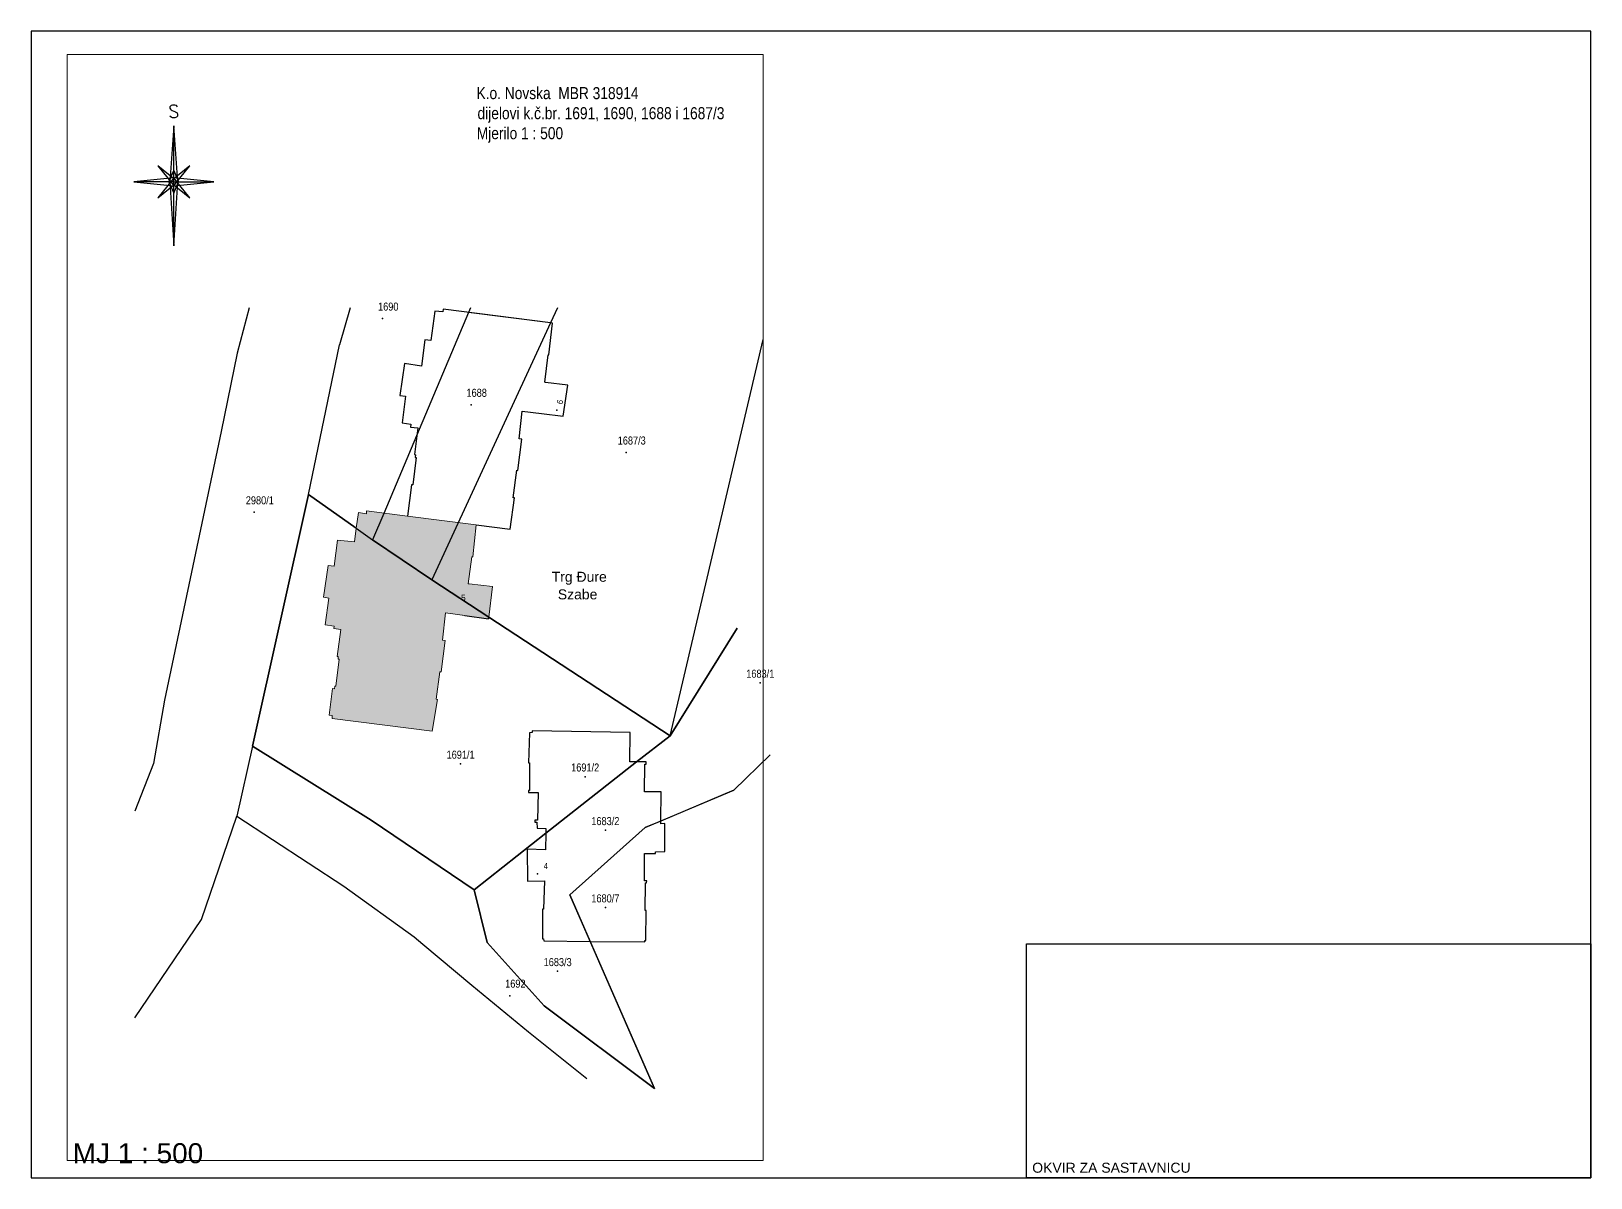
# Model space of a CAD drawing. Header units: centimetres. Extents: x 642232439 to 646206409, y 502891828 to 503284195.
# Drawn here: x 646142562 to 646162052, y 503259080 to 503273410 of the extents above; entities that cross this region are included whole.
import ezdxf
from ezdxf.enums import TextEntityAlignment as Align

# ---------------------------------------------------------------- set-up
doc = ezdxf.new("R2010")
doc.units = ezdxf.units.CM
doc.header["$PDMODE"] = 35
doc.header["$PDSIZE"] = 0.1
for name, color, linetype in [('1_kc_broj', 7, 'Continuous'), ('1_kc_broj-novo', 10, 'Continuous'), ('1_kc_medja', 7, 'Continuous'), ('2_k_broj', 30, 'Continuous'), ('2_zg', 4, 'Continuous'), ('5_toponimi_20', 6, 'Continuous'), ('OPISI', 4, 'Continuous'), ('sit_zgrade', 155, 'Continuous'), ('SJEVER', 4, 'Continuous')]:
    doc.layers.add(name, color=color, linetype=linetype)
for name, color, linetype, lineweight in [('1_kc_medja-snimljeno_iskolceno', 65, 'Continuous', 30), ('2_zg-prilagodjeno', 4, 'Continuous', 30), ('2_zg-snimljeno_iskolceno', 4, 'Continuous', 30), ('SASTAVNICA', 7, 'Continuous', 0), ('TP_07 - 0.20', 7, 'Continuous', 20)]:
    doc.layers.add(name, color=color, linetype=linetype, lineweight=lineweight)
doc.layers.add('SAST_Linija sastavnice', color=3, linetype='Continuous', plot=False)
doc.styles.add('arialn.ttf', font='ARIALN.TTF', dxfattribs={"height": 1})
doc.styles.add('COMPLEX', font='complex', dxfattribs={"height": 8})
doc.styles.get("Standard").update_dxf_attribs({"font": 'arial.ttf'})
doc.styles.add('Zbirka_Arial narrow', font='ARIALN.TTF')

# ---------------------------------------------------------------- blocks, each defined once
blk = doc.blocks.new('kc')
at = {"color": 0}
blk.add_point((0, 0), dxfattribs=at)
at = {"color": 0, "style": 'Zbirka_Arial narrow'}
blk.add_attdef('KC_BROJ', text='', height=2, dxfattribs=at).set_placement((0, 0.7), align=Align.BOTTOM_CENTER)
at = {"color": 0, "style": 'Zbirka_Arial narrow', "flags": 1}
for tag, p in [('IZVORNO_MJERILO', (0, -3)), ('PROMJENA', (0, -6)), ('NAPOMENA', (0, -9)), ('ZIS_CESTICA_ID', (0, -12))]:
    blk.add_attdef(tag, text='', height=1.5, dxfattribs=at).set_placement(p, align=Align.BOTTOM_CENTER)
blk = doc.blocks.new('kb')
at = {"color": 0}
blk.add_point((0, 0), dxfattribs=at)
at = {"color": 0, "style": 'Zbirka_Arial narrow'}
blk.add_attdef('K_BROJ', (0.66, -0.73), '', height=1.5, dxfattribs=at)
at = {"color": 0, "style": 'Zbirka_Arial narrow', "flags": 1}
for tag, p in [('S_U', (0.66, -2.71)), ('S_N', (0.67, -4.59))]:
    blk.add_attdef(tag, p, '', height=1.5, dxfattribs=at)
blk = doc.blocks.new('P', base_point=(45, 50))
for p, q in [((55, 60), (44, 51)), ((46, 49), (55, 60)), ((44, 51), (35, 40)), ((35, 40), (46, 49))]:
    blk.add_line(p, q)

msp = doc.modelspace()

# ---------------------------------------------------------------- hatches: boundary and pattern name
at = {"layer": 'SASTAVNICA', "transparency": 33554495}
h = msp.add_hatch(color=10, dxfattribs=at)
h.dxf.hatch_style = 1
h.paths.add_polyline_path([(646147741.33, 503266139.89), (646147981.33, 503266106.89), (646148276.33, 503266064.89), (646148279.33, 503266086.89), (646147570.33, 503266554.89), (646146827.33, 503267054.89), (646146624.33, 503267198.89), (646146603.33, 503267026.89), (646146389.33, 503267050.89), (646146348.33, 503266721.89), (646146272.33, 503266731.89), (646146215.33, 503266334.89), (646146280.33, 503266325.89), (646146236.33, 503265988.89), (646146347.33, 503265973.89), (646146343.33, 503265943.89), (646146433.33, 503265932.89), (646146386.33, 503265595.89), (646146399.33, 503265593.89), (646146398.33, 503265562.89), (646146412.33, 503265560.89), (646146370.33, 503265222.89), (646146355.33, 503265224.89), (646146351.33, 503265191.89), (646146328.33, 503265193.89), (646146285.33, 503264862.89), (646146325.33, 503264858.89), (646146321.33, 503264821.89), (646147571.33, 503264661.89), (646147640.33, 503265058.89), (646147623.33, 503265061.89), (646147670.33, 503265403.89), (646147686.33, 503265401.89), (646147735.33, 503265792.89), (646147700.33, 503265797.89)])
h.paths.add_polyline_path([(646146967.33, 503267383.89), (646146969.08, 503267388.05), (646146754.33, 503267415.89), (646146750.33, 503267379.89), (646146652.33, 503267393.89), (646146624.33, 503267198.89), (646146827.33, 503267054.89)])
h.paths.add_polyline_path([(646147899.44, 503267267.79), (646147263.33, 503267349.89), (646146969.08, 503267388.05), (646146967.33, 503267383.89), (646146827.33, 503267054.89), (646147570.33, 503266554.89)])
h.paths.add_polyline_path([(646148123.33, 503267238.89), (646147899.44, 503267267.79), (646147570.33, 503266554.89), (646148279.33, 503266086.89), (646148326.33, 503266467.89), (646148034.33, 503266501.89), (646148023.33, 503266502.89), (646148068.33, 503266840.89), (646148079.33, 503266839.89)])
h.paths.add_polyline_path([(646147914.93, 503266272.28), (646148010.83, 503266272.28), (646148010.83, 503266385.17), (646147914.93, 503266385.17)], flags=24)

# ---------------------------------------------------------------- linework, layer by layer
at = {"color": 3}
for p, q in [((646145285.18, 503269954.13), (646145134.33, 503269385.89)), ((646146547.34, 503269954.13), (646146415.33, 503269489.89)), ((646148027.33, 503269894.89), (646147375.33, 503268351.89)), ((646149051.33, 503269762.89), (646147570.33, 503266554.89)), ((646146027.33, 503267620.89), (646146415.33, 503269489.89)), ((646150546.33, 503264601.89), (646151710.45, 503269556.61)), ((646145134.33, 503269385.89), (646144934.33, 503268407.89)), ((646144934.33, 503268407.89), (646144228.33, 503265048.89)), ((646147375.33, 503268351.89), (646146967.33, 503267383.89)), ((646146027.33, 503267620.89), (646145329.33, 503264474.89)), ((646145329.33, 503264474.89), (646146027.33, 503267620.89)), ((646146624.33, 503267198.89), (646146027.33, 503267620.89)), ((646146027.33, 503267620.89), (646146624.33, 503267198.89)), ((646146967.33, 503267383.89), (646146827.33, 503267054.89)), ((646146624.33, 503267198.89), (646146827.33, 503267054.89)), ((646146624.33, 503267198.89), (646146827.33, 503267054.89)), ((646147570.33, 503266554.89), (646146827.33, 503267054.89)), ((646146827.33, 503267054.89), (646147570.33, 503266554.89)), ((646148279.33, 503266086.89), (646147570.33, 503266554.89)), ((646147570.33, 503266554.89), (646148279.33, 503266086.89)), ((646150546.33, 503264601.89), (646148279.33, 503266086.89)), ((646148279.33, 503266086.89), (646150546.33, 503264601.89)), ((646151385.33, 503265948.89), (646150546.33, 503264601.89)), ((646150546.33, 503264601.89), (646151385.33, 503265948.89)), ((646144228.33, 503265048.89), (646144092.33, 503264257.89)), ((646150128.33, 503264277.89), (646150546.33, 503264601.89)), ((646150546.33, 503264601.89), (646150128.33, 503264277.89)), ((646145329.33, 503264474.89), (646145130.33, 503263597.89)), ((646145329.33, 503264474.89), (646146812.33, 503263550.89)), ((646146812.33, 503263550.89), (646145329.33, 503264474.89)), ((646151343.33, 503263922.89), (646151798.33, 503264366.89)), ((646151798.33, 503264366.89), (646151343.33, 503263922.89)), ((646148992.33, 503263388.89), (646150128.33, 503264277.89)), ((646150128.33, 503264277.89), (646148992.33, 503263388.89)), ((646150236.33, 503263456.89), (646151343.33, 503263922.89)), ((646151343.33, 503263922.89), (646150431.33, 503263538.89)), ((646144690.33, 503262306.89), (646145130.33, 503263597.89)), ((646145130.33, 503263597.89), (646146470.33, 503262723.89)), ((646146812.33, 503263550.89), (646148096.33, 503262680.89)), ((646148096.33, 503262680.89), (646146812.33, 503263550.89)), ((646148096.33, 503262680.89), (646148992.33, 503263388.89)), ((646148992.33, 503263388.89), (646148096.33, 503262680.89)), ((646149292.33, 503262617.89), (646150236.33, 503263456.89)), ((646150236.33, 503263456.89), (646149292.33, 503262617.89)), ((646146470.33, 503262723.89), (646147348.33, 503262092.89)), ((646148096.33, 503262680.89), (646148259.33, 503262019.89)), ((646148259.33, 503262019.89), (646148096.33, 503262680.89)), ((646150351.33, 503260195.89), (646149292.33, 503262617.89)), ((646143858.96, 503261081.11), (646144690.33, 503262306.89)), ((646147348.33, 503262092.89), (646147456.33, 503261998.89)), ((646148259.33, 503262019.89), (646148972.33, 503261229.89)), ((646148972.33, 503261229.89), (646148259.33, 503262019.89)), ((646149547.33, 503262034.89), (646150351.33, 503260195.89)), ((646147456.33, 503261998.89), (646148067.33, 503261485.89)), ((646148972.33, 503261229.89), (646150351.33, 503260195.89)), ((646150351.33, 503260195.89), (646148972.33, 503261229.89)), ((646148777.33, 503260903.89), (646149504.33, 503260320.89))]:
    msp.add_line(p, q, dxfattribs=at)
at = {"layer": '1_kc_medja'}
for p, q in [((646148052.4, 503269954.13), (646148027.33, 503269894.89)), ((646149140.78, 503269954.13), (646149051.33, 503269762.89))]:
    msp.add_line(p, q, dxfattribs=at)
at = {"layer": '1_kc_medja', "color": 3}
for p, q in [((646144092.33, 503264257.89), (646143858.96, 503263660.34)), ((646148067.33, 503261485.89), (646148777.33, 503260903.89))]:
    msp.add_line(p, q, dxfattribs=at)
at = {"layer": '1_kc_medja-snimljeno_iskolceno'}
msp.add_line((646149292.33, 503262617.89), (646149547.33, 503262034.89), dxfattribs=at)
at = {"layer": '2_zg'}
for p, q in [((646149051.33, 503269762.89), (646148027.33, 503269894.89)), ((646149031.33, 503269364.89), (646149075.33, 503269759.89)), ((646149075.33, 503269759.89), (646149051.33, 503269762.89)), ((646148979.33, 503269021.89), (646149023.33, 503269365.89)), ((646149023.33, 503269365.89), (646149031.33, 503269364.89)), ((646148987.33, 503269020.89), (646148979.33, 503269021.89)), ((646149267.33, 503268985.89), (646148987.33, 503269020.89)), ((646149209.33, 503268599.89), (646149267.33, 503268985.89)), ((646148659.33, 503268314.89), (646148699.33, 503268660.89)), ((646148699.33, 503268660.89), (646148937.33, 503268629.89)), ((646148937.33, 503268629.89), (646149209.33, 503268599.89)), ((646148645.33, 503267920.89), (646148693.33, 503268310.89)), ((646148693.33, 503268310.89), (646148659.33, 503268314.89)), ((646148586.33, 503267579.89), (646148632.33, 503267922.89)), ((646148632.33, 503267922.89), (646148645.33, 503267920.89)), ((646148547.33, 503267184.89), (646148600.33, 503267577.89)), ((646148600.33, 503267577.89), (646148586.33, 503267579.89)), ((646148123.33, 503267238.89), (646148547.33, 503267184.89))]:
    msp.add_line(p, q, dxfattribs=at)
at = {"layer": '2_zg-prilagodjeno', "color": 10, "lineweight": 0}
for p, q in [((646146624.33, 503267198.89), (646146652.33, 503267393.89)), ((646146215.33, 503266334.89), (646146272.33, 503266731.89)), ((646146272.33, 503266731.89), (646146348.33, 503266721.89)), ((646146280.33, 503266325.89), (646146215.33, 503266334.89))]:
    msp.add_line(p, q, dxfattribs=at)
at = {"layer": '2_zg-snimljeno_iskolceno', "color": 10, "linetype": 'Continuous', "lineweight": 0}
for p, q in [((646146652.33, 503267393.89), (646146750.33, 503267379.89)), ((646146750.33, 503267379.89), (646146754.33, 503267415.89)), ((646146754.33, 503267415.89), (646147263.33, 503267349.89)), ((646147263.33, 503267349.89), (646148123.33, 503267238.89)), ((646148123.33, 503267238.89), (646148079.33, 503266839.89)), ((646148068.33, 503266840.89), (646148023.33, 503266502.89)), ((646148079.33, 503266839.89), (646148068.33, 503266840.89))]:
    msp.add_line(p, q, dxfattribs=at)
at = {"layer": 'SAST_Linija sastavnice'}
for points in [[(646162052.16, 503273409.8), (646142562.16, 503273409.8), (646142562.16, 503259079.8), (646162052.16, 503259079.8)], [(646155002.16, 503262004.8), (646162052.16, 503262004.8), (646162052.16, 503259079.8), (646155002.16, 503259079.8)]]:
    msp.add_lwpolyline(points, close=True, dxfattribs=at)
at = {"layer": 'SASTAVNICA'}
msp.add_line((646143010.83, 503273120.32), (646151710.45, 503273120.32), dxfattribs=at)
at = {"layer": 'sit_zgrade'}
for p, q in [((646147607.33, 503269911.89), (646147557.33, 503269544.89)), ((646147704.33, 503269900.89), (646147607.33, 503269911.89)), ((646147711.33, 503269936.89), (646147704.33, 503269900.89)), ((646149051.33, 503269762.89), (646147711.33, 503269936.89)), ((646149031.33, 503269364.89), (646149075.33, 503269759.89)), ((646149075.33, 503269759.89), (646149051.33, 503269762.89)), ((646147479.33, 503269553.89), (646147439.33, 503269224.89)), ((646147557.33, 503269544.89), (646147479.33, 503269553.89)), ((646147226.33, 503269254.89), (646147169.33, 503268854.89)), ((646147439.33, 503269224.89), (646147226.33, 503269254.89)), ((646148979.33, 503269021.89), (646149023.33, 503269365.89)), ((646149023.33, 503269365.89), (646149031.33, 503269364.89)), ((646147169.33, 503268854.89), (646147239.33, 503268846.89)), ((646147239.33, 503268846.89), (646147196.33, 503268514.89)), ((646148987.33, 503269020.89), (646148979.33, 503269021.89)), ((646149267.33, 503268985.89), (646148987.33, 503269020.89)), ((646149209.33, 503268599.89), (646149267.33, 503268985.89)), ((646148659.33, 503268314.89), (646148699.33, 503268660.89)), ((646148699.33, 503268660.89), (646148937.33, 503268629.89)), ((646147196.33, 503268514.89), (646147305.33, 503268498.89)), ((646147305.33, 503268498.89), (646147301.33, 503268462.89)), ((646147301.33, 503268462.89), (646147392.33, 503268452.89)), ((646147392.33, 503268452.89), (646147350.33, 503268117.89)), ((646148937.33, 503268629.89), (646149209.33, 503268599.89)), ((646148645.33, 503267920.89), (646148693.33, 503268310.89)), ((646148693.33, 503268310.89), (646148659.33, 503268314.89)), ((646147374.33, 503268081.89), (646147331.33, 503267739.89)), ((646147350.33, 503268117.89), (646147363.33, 503268115.89)), ((646147363.33, 503268115.89), (646147362.33, 503268083.89)), ((646147362.33, 503268083.89), (646147374.33, 503268081.89)), ((646148586.33, 503267579.89), (646148632.33, 503267922.89)), ((646148632.33, 503267922.89), (646148645.33, 503267920.89)), ((646147316.33, 503267741.89), (646147263.33, 503267349.89)), ((646147331.33, 503267739.89), (646147316.33, 503267741.89)), ((646148547.33, 503267184.89), (646148600.33, 503267577.89)), ((646148600.33, 503267577.89), (646148586.33, 503267579.89)), ((646148123.33, 503267238.89), (646148547.33, 503267184.89)), ((646148790.33, 503264639.89), (646148777.33, 503264267.89)), ((646148790.33, 503264639.89), (646148777.33, 503264267.89)), ((646148822.33, 503264645.89), (646148790.33, 503264639.89)), ((646148822.33, 503264645.89), (646148790.33, 503264639.89)), ((646150049.33, 503264645.89), (646148822.33, 503264664.89)), ((646148822.33, 503264664.89), (646148822.33, 503264645.89)), ((646148822.33, 503264664.89), (646148822.33, 503264645.89)), ((646150049.33, 503264645.89), (646148822.33, 503264664.89)), ((646150044.33, 503264278.89), (646150049.33, 503264645.89)), ((646150044.33, 503264278.89), (646150049.33, 503264645.89)), ((646148777.33, 503264267.89), (646148791.33, 503264267.89)), ((646148777.33, 503264267.89), (646148791.33, 503264267.89)), ((646148791.33, 503264267.89), (646148790.33, 503263921.89)), ((646148791.33, 503264267.89), (646148790.33, 503263921.89)), ((646150128.33, 503264277.89), (646150044.33, 503264278.89)), ((646150128.33, 503264277.89), (646150044.33, 503264278.89)), ((646150248.33, 503264276.89), (646150128.33, 503264277.89)), ((646150248.33, 503264276.89), (646150128.33, 503264277.89)), ((646150225.33, 503263904.89), (646150231.33, 503264249.89)), ((646150225.33, 503263904.89), (646150231.33, 503264249.89)), ((646150231.33, 503264249.89), (646150246.33, 503264249.89)), ((646150231.33, 503264249.89), (646150246.33, 503264249.89)), ((646150246.33, 503264249.89), (646150248.33, 503264276.89)), ((646150246.33, 503264249.89), (646150248.33, 503264276.89)), ((646148790.33, 503263921.89), (646148776.33, 503263921.89)), ((646148776.33, 503263921.89), (646148777.33, 503263894.89)), ((646148790.33, 503263921.89), (646148776.33, 503263921.89)), ((646148776.33, 503263921.89), (646148777.33, 503263894.89)), ((646148777.33, 503263894.89), (646148898.33, 503263894.89)), ((646148777.33, 503263894.89), (646148898.33, 503263894.89)), ((646148898.33, 503263894.89), (646148890.33, 503263550.89)), ((646148898.33, 503263894.89), (646148890.33, 503263550.89)), ((646150436.33, 503263901.89), (646150225.33, 503263904.89)), ((646150436.33, 503263901.89), (646150225.33, 503263904.89)), ((646150431.33, 503263538.89), (646150436.33, 503263901.89)), ((646150431.33, 503263538.89), (646150436.33, 503263901.89)), ((646148890.33, 503263550.89), (646148854.33, 503263550.89)), ((646148854.33, 503263550.89), (646148854.33, 503263525.89)), ((646148890.33, 503263550.89), (646148854.33, 503263550.89)), ((646148854.33, 503263550.89), (646148854.33, 503263525.89)), ((646148854.33, 503263525.89), (646148881.33, 503263525.89)), ((646148854.33, 503263525.89), (646148881.33, 503263525.89)), ((646148881.33, 503263525.89), (646148884.33, 503263449.89)), ((646148881.33, 503263525.89), (646148884.33, 503263449.89)), ((646148884.33, 503263449.89), (646148993.33, 503263445.89)), ((646148884.33, 503263449.89), (646148993.33, 503263445.89)), ((646148992.33, 503263388.89), (646148990.33, 503263179.89)), ((646148992.33, 503263388.89), (646148990.33, 503263179.89)), ((646148993.33, 503263445.89), (646148992.33, 503263388.89)), ((646148993.33, 503263445.89), (646148992.33, 503263388.89)), ((646150431.33, 503263538.89), (646150236.33, 503263456.89)), ((646150431.33, 503263504.89), (646150431.33, 503263538.89)), ((646150431.33, 503263504.89), (646150431.33, 503263538.89)), ((646150482.33, 503263506.89), (646150431.33, 503263504.89)), ((646150482.33, 503263506.89), (646150431.33, 503263504.89)), ((646150479.33, 503263156.89), (646150482.33, 503263506.89)), ((646150479.33, 503263156.89), (646150482.33, 503263506.89)), ((646148990.33, 503263179.89), (646148759.33, 503263187.89)), ((646148759.33, 503263187.89), (646148764.33, 503262786.89)), ((646148990.33, 503263179.89), (646148759.33, 503263187.89)), ((646148759.33, 503263187.89), (646148764.33, 503262786.89)), ((646150227.33, 503262790.89), (646150226.33, 503263134.89)), ((646150226.33, 503263134.89), (646150364.33, 503263132.89)), ((646150227.33, 503262790.89), (646150226.33, 503263134.89)), ((646150226.33, 503263134.89), (646150364.33, 503263132.89)), ((646150364.33, 503263154.89), (646150479.33, 503263156.89)), ((646150364.33, 503263154.89), (646150479.33, 503263156.89)), ((646150364.33, 503263132.89), (646150364.33, 503263154.89)), ((646150364.33, 503263132.89), (646150364.33, 503263154.89)), ((646148764.33, 503262786.89), (646148978.33, 503262789.89)), ((646148764.33, 503262786.89), (646148978.33, 503262789.89)), ((646148978.33, 503262789.89), (646148965.33, 503262437.89)), ((646148978.33, 503262789.89), (646148965.33, 503262437.89)), ((646150255.33, 503262790.89), (646150227.33, 503262790.89)), ((646150255.33, 503262790.89), (646150227.33, 503262790.89)), ((646150253.33, 503262767.89), (646150255.33, 503262790.89)), ((646150253.33, 503262767.89), (646150255.33, 503262790.89)), ((646150236.33, 503262419.89), (646150239.33, 503262767.89)), ((646150236.33, 503262419.89), (646150239.33, 503262767.89)), ((646150239.33, 503262767.89), (646150253.33, 503262767.89)), ((646150239.33, 503262767.89), (646150253.33, 503262767.89)), ((646148965.33, 503262437.89), (646148952.33, 503262438.89)), ((646148952.33, 503262438.89), (646148953.33, 503262064.89)), ((646148965.33, 503262437.89), (646148952.33, 503262438.89)), ((646148952.33, 503262438.89), (646148953.33, 503262064.89)), ((646150247.33, 503262419.89), (646150236.33, 503262419.89)), ((646150247.33, 503262419.89), (646150236.33, 503262419.89)), ((646150242.33, 503262045.89), (646150247.33, 503262419.89)), ((646150242.33, 503262045.89), (646150247.33, 503262419.89)), ((646148953.33, 503262064.89), (646148966.33, 503262064.89)), ((646148953.33, 503262064.89), (646148966.33, 503262064.89)), ((646148966.33, 503262064.89), (646148967.33, 503262041.89)), ((646148966.33, 503262064.89), (646148967.33, 503262041.89)), ((646148967.33, 503262041.89), (646149548.33, 503262034.89)), ((646148967.33, 503262041.89), (646149547.33, 503262034.89)), ((646149547.33, 503262034.89), (646150230.33, 503262026.89)), ((646149548.33, 503262034.89), (646150230.33, 503262026.89)), ((646150230.33, 503262026.89), (646150229.33, 503262045.89)), ((646150229.33, 503262045.89), (646150242.33, 503262045.89)), ((646150230.33, 503262026.89), (646150229.33, 503262045.89)), ((646150229.33, 503262045.89), (646150242.33, 503262045.89))]:
    msp.add_line(p, q, dxfattribs=at)
at = {"layer": 'sit_zgrade', "color": 10, "linetype": 'Continuous', "lineweight": 0}
msp.add_line((646146624.33, 503267198.89), (646146652.33, 503267393.89), dxfattribs=at)
at = {"layer": 'sit_zgrade', "color": 10, "lineweight": 0}
for p, q in [((646146750.33, 503267379.89), (646146652.33, 503267393.89)), ((646146754.33, 503267415.89), (646146750.33, 503267379.89)), ((646147263.33, 503267349.89), (646146754.33, 503267415.89)), ((646146603.33, 503267026.89), (646146624.33, 503267198.89)), ((646146603.33, 503267026.89), (646146624.33, 503267198.89)), ((646148079.33, 503266839.89), (646148123.33, 503267238.89)), ((646146389.33, 503267050.89), (646146348.33, 503266721.89)), ((646146348.33, 503266721.89), (646146389.33, 503267050.89)), ((646146389.33, 503267050.89), (646146348.33, 503266721.89)), ((646146603.33, 503267026.89), (646146389.33, 503267050.89)), ((646146272.33, 503266731.89), (646146215.33, 503266334.89)), ((646146272.33, 503266731.89), (646146215.33, 503266334.89)), ((646146348.33, 503266721.89), (646146272.33, 503266731.89)), ((646146348.33, 503266721.89), (646146272.33, 503266731.89)), ((646148023.33, 503266502.89), (646148068.33, 503266840.89)), ((646148068.33, 503266840.89), (646148079.33, 503266839.89)), ((646148034.33, 503266501.89), (646148023.33, 503266502.89)), ((646148034.33, 503266501.89), (646148023.33, 503266502.89)), ((646148023.33, 503266502.89), (646148034.33, 503266501.89)), ((646148326.33, 503266467.89), (646148034.33, 503266501.89)), ((646148326.33, 503266467.89), (646148034.33, 503266501.89)), ((646148034.33, 503266501.89), (646148326.33, 503266467.89)), ((646146215.33, 503266334.89), (646146280.33, 503266325.89)), ((646146215.33, 503266334.89), (646146280.33, 503266325.89)), ((646146280.33, 503266325.89), (646146236.33, 503265988.89)), ((646146236.33, 503265988.89), (646146280.33, 503266325.89)), ((646146280.33, 503266325.89), (646146236.33, 503265988.89)), ((646148279.33, 503266086.89), (646148326.33, 503266467.89)), ((646148279.33, 503266086.89), (646148326.33, 503266467.89)), ((646148326.33, 503266467.89), (646148279.33, 503266086.89)), ((646147700.33, 503265797.89), (646147741.33, 503266139.89)), ((646147741.33, 503266139.89), (646147700.33, 503265797.89)), ((646147700.33, 503265797.89), (646147741.33, 503266139.89)), ((646147741.33, 503266139.89), (646148276.33, 503266064.89)), ((646148276.33, 503266064.89), (646147741.33, 503266139.89)), ((646147741.33, 503266139.89), (646147981.33, 503266106.89)), ((646146236.33, 503265988.89), (646146347.33, 503265973.89)), ((646146347.33, 503265973.89), (646146236.33, 503265988.89)), ((646146236.33, 503265988.89), (646146347.33, 503265973.89)), ((646146347.33, 503265973.89), (646146343.33, 503265943.89)), ((646146343.33, 503265943.89), (646146347.33, 503265973.89)), ((646146347.33, 503265973.89), (646146343.33, 503265943.89)), ((646146343.33, 503265943.89), (646146433.33, 503265932.89)), ((646146433.33, 503265932.89), (646146343.33, 503265943.89)), ((646146343.33, 503265943.89), (646146433.33, 503265932.89)), ((646146433.33, 503265932.89), (646146386.33, 503265595.89)), ((646146386.33, 503265595.89), (646146433.33, 503265932.89)), ((646146433.33, 503265932.89), (646146386.33, 503265595.89)), ((646147686.33, 503265401.89), (646147735.33, 503265792.89)), ((646147735.33, 503265792.89), (646147686.33, 503265401.89)), ((646147686.33, 503265401.89), (646147735.33, 503265792.89)), ((646147735.33, 503265792.89), (646147700.33, 503265797.89)), ((646147700.33, 503265797.89), (646147735.33, 503265792.89)), ((646147735.33, 503265792.89), (646147700.33, 503265797.89)), ((646146412.33, 503265560.89), (646146370.33, 503265222.89)), ((646146370.33, 503265222.89), (646146412.33, 503265560.89)), ((646146412.33, 503265560.89), (646146370.33, 503265222.89)), ((646146386.33, 503265595.89), (646146399.33, 503265593.89)), ((646146399.33, 503265593.89), (646146386.33, 503265595.89)), ((646146386.33, 503265595.89), (646146399.33, 503265593.89)), ((646146399.33, 503265593.89), (646146398.33, 503265562.89)), ((646146398.33, 503265562.89), (646146399.33, 503265593.89)), ((646146399.33, 503265593.89), (646146398.33, 503265562.89)), ((646146398.33, 503265562.89), (646146412.33, 503265560.89)), ((646146412.33, 503265560.89), (646146398.33, 503265562.89)), ((646146398.33, 503265562.89), (646146412.33, 503265560.89)), ((646147623.33, 503265061.89), (646147670.33, 503265403.89)), ((646147670.33, 503265403.89), (646147623.33, 503265061.89)), ((646147623.33, 503265061.89), (646147670.33, 503265403.89)), ((646147670.33, 503265403.89), (646147686.33, 503265401.89)), ((646147686.33, 503265401.89), (646147670.33, 503265403.89)), ((646147670.33, 503265403.89), (646147686.33, 503265401.89)), ((646146328.33, 503265193.89), (646146285.33, 503264862.89)), ((646146285.33, 503264862.89), (646146328.33, 503265193.89)), ((646146328.33, 503265193.89), (646146285.33, 503264862.89)), ((646146351.33, 503265191.89), (646146328.33, 503265193.89)), ((646146328.33, 503265193.89), (646146351.33, 503265191.89)), ((646146351.33, 503265191.89), (646146328.33, 503265193.89)), ((646146355.33, 503265224.89), (646146351.33, 503265191.89)), ((646146351.33, 503265191.89), (646146355.33, 503265224.89)), ((646146355.33, 503265224.89), (646146351.33, 503265191.89)), ((646146370.33, 503265222.89), (646146355.33, 503265224.89)), ((646146355.33, 503265224.89), (646146370.33, 503265222.89)), ((646146370.33, 503265222.89), (646146355.33, 503265224.89)), ((646147571.33, 503264661.89), (646147640.33, 503265058.89)), ((646147640.33, 503265058.89), (646147571.33, 503264661.89)), ((646147571.33, 503264661.89), (646147640.33, 503265058.89)), ((646147640.33, 503265058.89), (646147623.33, 503265061.89)), ((646147623.33, 503265061.89), (646147640.33, 503265058.89)), ((646147640.33, 503265058.89), (646147623.33, 503265061.89)), ((646146285.33, 503264862.89), (646146325.33, 503264858.89)), ((646146325.33, 503264858.89), (646146285.33, 503264862.89)), ((646146285.33, 503264862.89), (646146325.33, 503264858.89)), ((646146325.33, 503264858.89), (646146321.33, 503264821.89)), ((646146321.33, 503264821.89), (646146325.33, 503264858.89)), ((646146325.33, 503264858.89), (646146321.33, 503264821.89)), ((646146321.33, 503264821.89), (646147571.33, 503264661.89)), ((646147571.33, 503264661.89), (646146321.33, 503264821.89)), ((646146321.33, 503264821.89), (646147571.33, 503264661.89))]:
    msp.add_line(p, q, dxfattribs=at)
at = {"layer": 'sit_zgrade', "color": 10}
for p, q in [((646147981.33, 503266106.89), (646148276.33, 503266064.89)), ((646148276.33, 503266064.89), (646148279.33, 503266086.89)), ((646148279.33, 503266086.89), (646148276.33, 503266064.89)), ((646148276.33, 503266064.89), (646148279.33, 503266086.89))]:
    msp.add_line(p, q, dxfattribs=at)
at = {"layer": 'SJEVER'}
for p, q in [((646144343.79, 503272226.75), (646144293.8, 503271526.81)), ((646144343.79, 503270726.89), (646144343.79, 503272226.75)), ((646144393.79, 503271526.81), (646144343.79, 503272226.75)), ((646144343.79, 503271576.81), (646143843.84, 503271526.81)), ((646144283.8, 503271526.81), (646144343.79, 503271666.8)), ((646144543.77, 503271726.79), (646144323.79, 503271546.81)), ((646144343.79, 503271666.8), (646144403.79, 503271526.81)), ((646144843.75, 503271526.81), (646144343.79, 503271576.81)), ((646144363.79, 503271506.82), (646144543.77, 503271726.79)), ((646144343.79, 503271526.81), (646143843.84, 503271526.81)), ((646143843.84, 503271526.81), (646144343.79, 503271476.82)), ((646144323.79, 503271546.81), (646144143.81, 503271326.83)), ((646144143.81, 503271326.83), (646144363.79, 503271506.82)), ((646144283.8, 503271526.81), (646144343.79, 503271386.83)), ((646144293.8, 503271526.81), (646144343.79, 503270726.89)), ((646144343.79, 503271526.81), (646144843.75, 503271526.81)), ((646144343.79, 503270726.89), (646144393.79, 503271526.81)), ((646144343.79, 503271476.82), (646144843.75, 503271526.81)), ((646144343.79, 503271386.83), (646144403.79, 503271526.81))]:
    msp.add_line(p, q, dxfattribs=at)
at = {"layer": 'TP_07 - 0.20'}
for p, q in [((646143010.83, 503259296.62), (646143010.83, 503273120.32)), ((646151710.45, 503259296.62), (646143010.83, 503259296.62))]:
    msp.add_line(p, q, dxfattribs=at)
msp.add_lwpolyline([(646151710.45, 503273120.32), (646151710.45, 503259296.62)], dxfattribs=at)

# ---------------------------------------------------------------- block references
at = {"layer": '1_kc_broj', "color": 10}
ref = msp.add_blockref('kc', (646146954.33, 503269817.89), dxfattribs=dict(at, xscale=100, yscale=100, zscale=100))
ref.add_attrib('KC_BROJ', '1690', dxfattribs={"layer": '0', "color": 0, "height": 100, "style": 'Zbirka_Arial narrow'}).set_placement((646147024.33, 503269887.89), align=Align.BOTTOM_CENTER)
ref = msp.add_blockref('kc', (646148059.33, 503268740.89), dxfattribs=dict(at, xscale=100, yscale=100, zscale=100))
ref.add_attrib('KC_BROJ', '1688', dxfattribs={"layer": '0', "color": 0, "height": 100, "style": 'Zbirka_Arial narrow'}).set_placement((646148129.33, 503268810.89), align=Align.BOTTOM_CENTER)
ref = msp.add_blockref('kc', (646149996.97, 503268144.13), dxfattribs=dict(at, xscale=100, yscale=100, zscale=100))
ref.add_attrib('KC_BROJ', '1687/3', dxfattribs={"layer": '0', "color": 0, "height": 100, "style": 'Zbirka_Arial narrow'}).set_placement((646150066.97, 503268214.13), align=Align.BOTTOM_CENTER)
at = {"layer": '1_kc_broj'}
ref = msp.add_blockref('kc', (646145349.33, 503267396.89), dxfattribs=dict(at, xscale=100, yscale=100, zscale=100))
ref.add_attrib('KC_BROJ', '2980/1', dxfattribs={"layer": '0', "color": 0, "height": 100, "style": 'Zbirka_Arial narrow'}).set_placement((646145419.33, 503267466.89), align=Align.BOTTOM_CENTER)
ref = msp.add_blockref('kc', (646148542.33, 503261355.89), dxfattribs=dict(at, xscale=100, yscale=100, zscale=100))
ref.add_attrib('KC_BROJ', '1692', dxfattribs={"layer": '0', "color": 0, "height": 100, "style": 'Zbirka_Arial narrow'}).set_placement((646148612.33, 503261425.89), align=Align.BOTTOM_CENTER)
at = {"layer": '1_kc_broj-novo', "color": 7, "lineweight": 30, "xscale": 50, "yscale": 50, "zscale": 50}
for p, values in [((646151673.33, 503265264.89), {'KC_BROJ': '1683/1'}), ((646149485.33, 503264092.89), {'KC_BROJ': '1691/2'}), ((646149737.33, 503263422.89), {'KC_BROJ': '1683/2'}), ((646149737.33, 503262456.89), {'KC_BROJ': '1680/7'}), ((646149141.33, 503261660.89), {'KC_BROJ': '1683/3'})]:
    msp.add_blockref('kc', p, dxfattribs=at).add_auto_attribs(values)
at = {"layer": '1_kc_broj-novo', "lineweight": 30, "xscale": 50, "yscale": 50, "zscale": 50}
msp.add_blockref('kc', (646147928.33, 503264252.89), dxfattribs=at).add_auto_attribs({'KC_BROJ': '1691/1'})
at = {"layer": '2_k_broj'}
ref = msp.add_blockref('kb', (646149132.33, 503268673.89), dxfattribs=dict(at, xscale=100, yscale=100, zscale=100, rotation=80))
ref.add_attrib('K_BROJ', '6', (646149202.33, 503268743.89), dxfattribs={"color": 30, "height": 75, "rotation": 80.000002, "style": 'Zbirka_Arial narrow'})
at = {"layer": 'sit_zgrade'}
ref = msp.add_blockref('kb', (646148889.33, 503262879.89), dxfattribs=dict(at, xscale=50, yscale=50, zscale=50, rotation=90))
ref.add_attrib('K_BROJ', '4', (646148967.33, 503262940.89), dxfattribs={"layer": '0', "color": 0, "height": 75, "style": 'Zbirka_Arial narrow'})
at = {"layer": 'SJEVER', "xscale": 19.99810822308064, "yscale": 19.99810822308064, "zscale": 19.99810822308064, "rotation": 270}
msp.add_blockref('P', (646144343.79, 503271526.81), dxfattribs=at)

# ---------------------------------------------------------------- texts
at = {"layer": '5_toponimi_20', "color": 4}
for s, p in [('Trg Đure', (646149066.33, 503266528.89)), ('Szabe', (646149143.14, 503266309))]:
    msp.add_text(s, height=125, dxfattribs=at).set_placement(p)
at = {"layer": 'OPISI', "style": 'arialn.ttf'}
for s, p in [('K.o. Novska  MBR 318914', (646148127.33, 503272560.64)), ('dijelovi k.č.br. 1691, 1690, 1688 i 1687/3', (646148139.69, 503272310.08)), ('Mjerilo 1 : 500', (646148130.25, 503272060.09))]:
    msp.add_text(s, height=150, dxfattribs=at).set_placement(p)
at = {"layer": 'SAST_Linija sastavnice', "attachment_point": 7, "rotation": 360}
for s, insert, char_height in [(' MJ 1 : 500', (646142984.27, 503259259.01), 250), ('OKVIR ZA SASTAVNICU', (646155071.77, 503259141.54), 125)]:
    msp.add_mtext(s, dxfattribs=dict(at, insert=insert, char_height=char_height))
at = {"layer": 'sit_zgrade', "color": 10}
msp.add_text('5', height=75, dxfattribs=at).set_placement((646147933.75, 503266292.38))
at = {"layer": 'SJEVER', "style": 'COMPLEX'}
msp.add_text('S', height=159.98, dxfattribs=at).set_placement((646144343.79, 503272326.74), align=Align.CENTER)

doc.saveas('drawing.dxf')
